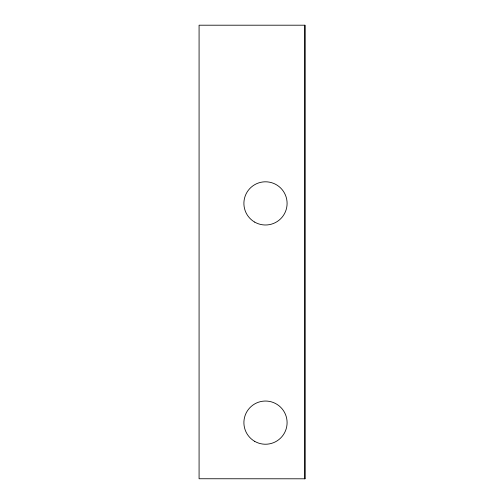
<?xml version="1.0" encoding="UTF-8"?>
<svg xmlns="http://www.w3.org/2000/svg" width="504" height="504" viewBox="0 0 504 504"><rect width="100%" height="100%" fill="white"/><g stroke="black" fill="none" stroke-linecap="round" stroke-linejoin="round"><path stroke-width="0.76" d="M304.92 25.2L304.92 478.8L304.92 25.2L199.08 25.206L199.08 478.75L304.92 478.8M254.696 222.107A21.603 21.603 0 0 0 287.097 203.396A21.603 21.603 0 0 0 254.696 184.691A21.603 21.603 0 0 0 254.696 222.107M254.696 441.346A21.603 21.603 0 0 0 287.097 422.636A21.603 21.603 0 0 0 254.696 403.931A21.603 21.603 0 0 0 254.696 441.346"/></g></svg>
